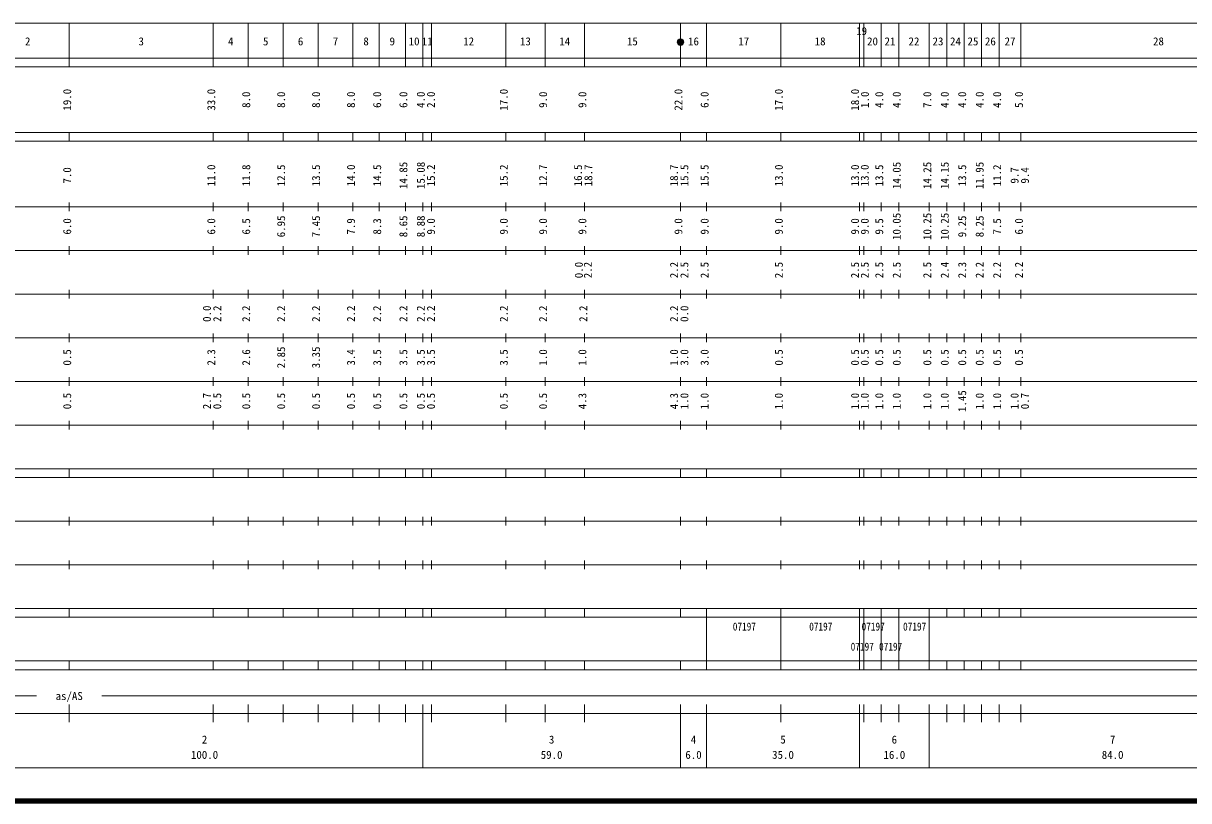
# Model space of a CAD drawing. Units: millimetres on the paper, enlarged 1000 times. Extents: x 40000 to 680000, y 20000 to 380000.
# Drawn here: x 176491 to 443420, y 20000 to 198000 of the extents above; entities that cross this region are included whole.
import ezdxf
from ezdxf.enums import TextEntityAlignment as Align

# ---------------------------------------------------------------- set-up
doc = ezdxf.new("R2010")
doc.units = ezdxf.units.MM
doc.header["$LTSCALE"] = 1000
doc.header["$PDMODE"] = 32
doc.header["$PDSIZE"] = 500
doc.layers.add('M-TTL', color=2, linetype='Continuous', lineweight=140)
doc.layers.add('M-TTL-BAND', color=7, linetype='Continuous', lineweight=13)
doc.styles.add('ＭＳ ゴシック', font='')
doc.styles.get('ＭＳ ゴシック').set_extended_font_data('MS Gothic')

msp = doc.modelspace()

# ---------------------------------------------------------------- linework, layer by layer
at = {"layer": 'M-TTL'}
msp.add_line((40000, 20000), (680000, 20000), dxfattribs=at)
at = {"layer": 'M-TTL-BAND'}
for p, q in [((68000, 198000), (579000, 198000)), ((187000, 188000), (187000, 198000)), ((220000, 188000), (220000, 198000)), ((228000, 188000), (228000, 198000)), ((236000, 188000), (236000, 198000)), ((244000, 188000), (244000, 198000)), ((252000, 188000), (252000, 198000)), ((258000, 188000), (258000, 198000)), ((264000, 188000), (264000, 198000)), ((268000, 188000), (268000, 198000)), ((270000, 188000), (270000, 198000)), ((287000, 188000), (287000, 198000)), ((296000, 188000), (296000, 198000)), ((305000, 188000), (305000, 198000)), ((327000, 188000), (327000, 198000)), ((333000, 188000), (333000, 198000)), ((350000, 188000), (350000, 198000)), ((368000, 188000), (368000, 198000)), ((369000, 188000), (369000, 198000)), ((373000, 188000), (373000, 198000)), ((377000, 188000), (377000, 198000)), ((384000, 188000), (384000, 198000)), ((388000, 188000), (388000, 198000)), ((392000, 188000), (392000, 198000)), ((396000, 188000), (396000, 198000)), ((400000, 188000), (400000, 198000)), ((405000, 188000), (405000, 198000)), ((40000, 190000), (579000, 190000)), ((40000, 188000), (579000, 188000)), ((40000, 173000), (579000, 173000)), ((40000, 171000), (579000, 171000)), ((187000, 171000), (187000, 173000)), ((220000, 171000), (220000, 173000)), ((228000, 171000), (228000, 173000)), ((236000, 171000), (236000, 173000)), ((244000, 171000), (244000, 173000)), ((252000, 171000), (252000, 173000)), ((258000, 171000), (258000, 173000)), ((264000, 171000), (264000, 173000)), ((268000, 171000), (268000, 173000)), ((270000, 171000), (270000, 173000)), ((287000, 171000), (287000, 173000)), ((296000, 171000), (296000, 173000)), ((305000, 171000), (305000, 173000)), ((327000, 171000), (327000, 173000)), ((333000, 171000), (333000, 173000)), ((350000, 171000), (350000, 173000)), ((368000, 171000), (368000, 173000)), ((369000, 171000), (369000, 173000)), ((373000, 171000), (373000, 173000)), ((377000, 171000), (377000, 173000)), ((384000, 171000), (384000, 173000)), ((388000, 171000), (388000, 173000)), ((392000, 171000), (392000, 173000)), ((396000, 171000), (396000, 173000)), ((400000, 171000), (400000, 173000)), ((405000, 171000), (405000, 173000)), ((40000, 156000), (579000, 156000)), ((187000, 155000), (187000, 157000)), ((220000, 155000), (220000, 157000)), ((228000, 155000), (228000, 157000)), ((236000, 155000), (236000, 157000)), ((244000, 155000), (244000, 157000)), ((252000, 155000), (252000, 157000)), ((258000, 155000), (258000, 157000)), ((264000, 155000), (264000, 157000)), ((268000, 155000), (268000, 157000)), ((270000, 155000), (270000, 157000)), ((287000, 155000), (287000, 157000)), ((296000, 155000), (296000, 157000)), ((305000, 155000), (305000, 157000)), ((327000, 155000), (327000, 157000)), ((333000, 155000), (333000, 157000)), ((350000, 155000), (350000, 157000)), ((368000, 155000), (368000, 157000)), ((369000, 155000), (369000, 157000)), ((373000, 155000), (373000, 157000)), ((377000, 155000), (377000, 157000)), ((384000, 155000), (384000, 157000)), ((388000, 155000), (388000, 157000)), ((392000, 155000), (392000, 157000)), ((396000, 155000), (396000, 157000)), ((400000, 155000), (400000, 157000)), ((405000, 155000), (405000, 157000)), ((187000, 145000), (187000, 147000)), ((220000, 145000), (220000, 147000)), ((228000, 145000), (228000, 147000)), ((236000, 145000), (236000, 147000)), ((244000, 145000), (244000, 147000)), ((252000, 145000), (252000, 147000)), ((258000, 145000), (258000, 147000)), ((264000, 145000), (264000, 147000)), ((268000, 145000), (268000, 147000)), ((270000, 145000), (270000, 147000)), ((287000, 145000), (287000, 147000)), ((296000, 145000), (296000, 147000)), ((305000, 145000), (305000, 147000)), ((327000, 145000), (327000, 147000)), ((333000, 145000), (333000, 147000)), ((350000, 145000), (350000, 147000)), ((368000, 145000), (368000, 147000)), ((369000, 145000), (369000, 147000)), ((373000, 145000), (373000, 147000)), ((377000, 145000), (377000, 147000)), ((384000, 145000), (384000, 147000)), ((388000, 145000), (388000, 147000)), ((392000, 145000), (392000, 147000)), ((396000, 145000), (396000, 147000)), ((400000, 145000), (400000, 147000)), ((405000, 145000), (405000, 147000)), ((46000, 146000), (579000, 146000)), ((187000, 135000), (187000, 137000)), ((220000, 135000), (220000, 137000)), ((228000, 135000), (228000, 137000)), ((236000, 135000), (236000, 137000)), ((244000, 135000), (244000, 137000)), ((252000, 135000), (252000, 137000)), ((258000, 135000), (258000, 137000)), ((264000, 135000), (264000, 137000)), ((268000, 135000), (268000, 137000)), ((270000, 135000), (270000, 137000)), ((287000, 135000), (287000, 137000)), ((296000, 135000), (296000, 137000)), ((305000, 135000), (305000, 137000)), ((327000, 135000), (327000, 137000)), ((333000, 135000), (333000, 137000)), ((350000, 135000), (350000, 137000)), ((368000, 135000), (368000, 137000)), ((369000, 135000), (369000, 137000)), ((373000, 135000), (373000, 137000)), ((377000, 135000), (377000, 137000)), ((384000, 135000), (384000, 137000)), ((388000, 135000), (388000, 137000)), ((392000, 135000), (392000, 137000)), ((396000, 135000), (396000, 137000)), ((400000, 135000), (400000, 137000)), ((405000, 135000), (405000, 137000)), ((52000, 136000), (579000, 136000)), ((46000, 126000), (579000, 126000)), ((187000, 125000), (187000, 127000)), ((220000, 125000), (220000, 127000)), ((228000, 125000), (228000, 127000)), ((236000, 125000), (236000, 127000)), ((244000, 125000), (244000, 127000)), ((252000, 125000), (252000, 127000)), ((258000, 125000), (258000, 127000)), ((264000, 125000), (264000, 127000)), ((268000, 125000), (268000, 127000)), ((270000, 125000), (270000, 127000)), ((287000, 125000), (287000, 127000)), ((296000, 125000), (296000, 127000)), ((305000, 125000), (305000, 127000)), ((327000, 125000), (327000, 127000)), ((333000, 125000), (333000, 127000)), ((350000, 125000), (350000, 127000)), ((368000, 125000), (368000, 127000)), ((369000, 125000), (369000, 127000)), ((373000, 125000), (373000, 127000)), ((377000, 125000), (377000, 127000)), ((384000, 125000), (384000, 127000)), ((388000, 125000), (388000, 127000)), ((392000, 125000), (392000, 127000)), ((396000, 125000), (396000, 127000)), ((400000, 125000), (400000, 127000)), ((405000, 125000), (405000, 127000)), ((52000, 116000), (579000, 116000)), ((187000, 115000), (187000, 117000)), ((220000, 115000), (220000, 117000)), ((228000, 115000), (228000, 117000)), ((236000, 115000), (236000, 117000)), ((244000, 115000), (244000, 117000)), ((252000, 115000), (252000, 117000)), ((258000, 115000), (258000, 117000)), ((264000, 115000), (264000, 117000)), ((268000, 115000), (268000, 117000)), ((270000, 115000), (270000, 117000)), ((287000, 115000), (287000, 117000)), ((296000, 115000), (296000, 117000)), ((305000, 115000), (305000, 117000)), ((327000, 115000), (327000, 117000)), ((333000, 115000), (333000, 117000)), ((350000, 115000), (350000, 117000)), ((368000, 115000), (368000, 117000)), ((369000, 115000), (369000, 117000)), ((373000, 115000), (373000, 117000)), ((377000, 115000), (377000, 117000)), ((384000, 115000), (384000, 117000)), ((388000, 115000), (388000, 117000)), ((392000, 115000), (392000, 117000)), ((396000, 115000), (396000, 117000)), ((400000, 115000), (400000, 117000)), ((405000, 115000), (405000, 117000)), ((187000, 105000), (187000, 107000)), ((220000, 105000), (220000, 107000)), ((228000, 105000), (228000, 107000)), ((236000, 105000), (236000, 107000)), ((244000, 105000), (244000, 107000)), ((252000, 105000), (252000, 107000)), ((258000, 105000), (258000, 107000)), ((264000, 105000), (264000, 107000)), ((268000, 105000), (268000, 107000)), ((270000, 105000), (270000, 107000)), ((287000, 105000), (287000, 107000)), ((296000, 105000), (296000, 107000)), ((305000, 105000), (305000, 107000)), ((327000, 105000), (327000, 107000)), ((333000, 105000), (333000, 107000)), ((350000, 105000), (350000, 107000)), ((368000, 105000), (368000, 107000)), ((369000, 105000), (369000, 107000)), ((373000, 105000), (373000, 107000)), ((377000, 105000), (377000, 107000)), ((384000, 105000), (384000, 107000)), ((388000, 105000), (388000, 107000)), ((392000, 105000), (392000, 107000)), ((396000, 105000), (396000, 107000)), ((400000, 105000), (400000, 107000)), ((405000, 105000), (405000, 107000)), ((46000, 106000), (579000, 106000)), ((40000, 96000), (579000, 96000)), ((40000, 94000), (579000, 94000)), ((187000, 94000), (187000, 96000)), ((220000, 94000), (220000, 96000)), ((228000, 94000), (228000, 96000)), ((236000, 94000), (236000, 96000)), ((244000, 94000), (244000, 96000)), ((252000, 94000), (252000, 96000)), ((258000, 94000), (258000, 96000)), ((264000, 94000), (264000, 96000)), ((268000, 94000), (268000, 96000)), ((270000, 94000), (270000, 96000)), ((287000, 94000), (287000, 96000)), ((296000, 94000), (296000, 96000)), ((305000, 94000), (305000, 96000)), ((327000, 94000), (327000, 96000)), ((333000, 94000), (333000, 96000)), ((350000, 94000), (350000, 96000)), ((368000, 94000), (368000, 96000)), ((369000, 94000), (369000, 96000)), ((373000, 94000), (373000, 96000)), ((377000, 94000), (377000, 96000)), ((384000, 94000), (384000, 96000)), ((388000, 94000), (388000, 96000)), ((392000, 94000), (392000, 96000)), ((396000, 94000), (396000, 96000)), ((400000, 94000), (400000, 96000)), ((405000, 94000), (405000, 96000)), ((49000, 84000), (579000, 84000)), ((187000, 83000), (187000, 85000)), ((220000, 83000), (220000, 85000)), ((228000, 83000), (228000, 85000)), ((236000, 83000), (236000, 85000)), ((244000, 83000), (244000, 85000)), ((252000, 83000), (252000, 85000)), ((258000, 83000), (258000, 85000)), ((264000, 83000), (264000, 85000)), ((268000, 83000), (268000, 85000)), ((270000, 83000), (270000, 85000)), ((287000, 83000), (287000, 85000)), ((296000, 83000), (296000, 85000)), ((305000, 83000), (305000, 85000)), ((327000, 83000), (327000, 85000)), ((333000, 83000), (333000, 85000)), ((350000, 83000), (350000, 85000)), ((368000, 83000), (368000, 85000)), ((369000, 83000), (369000, 85000)), ((373000, 83000), (373000, 85000)), ((377000, 83000), (377000, 85000)), ((384000, 83000), (384000, 85000)), ((388000, 83000), (388000, 85000)), ((392000, 83000), (392000, 85000)), ((396000, 83000), (396000, 85000)), ((400000, 83000), (400000, 85000)), ((405000, 83000), (405000, 85000)), ((187000, 73000), (187000, 75000)), ((220000, 73000), (220000, 75000)), ((228000, 73000), (228000, 75000)), ((236000, 73000), (236000, 75000)), ((244000, 73000), (244000, 75000)), ((252000, 73000), (252000, 75000)), ((258000, 73000), (258000, 75000)), ((264000, 73000), (264000, 75000)), ((268000, 73000), (268000, 75000)), ((270000, 73000), (270000, 75000)), ((287000, 73000), (287000, 75000)), ((296000, 73000), (296000, 75000)), ((305000, 73000), (305000, 75000)), ((327000, 73000), (327000, 75000)), ((333000, 73000), (333000, 75000)), ((350000, 73000), (350000, 75000)), ((368000, 73000), (368000, 75000)), ((369000, 73000), (369000, 75000)), ((373000, 73000), (373000, 75000)), ((377000, 73000), (377000, 75000)), ((384000, 73000), (384000, 75000)), ((388000, 73000), (388000, 75000)), ((392000, 73000), (392000, 75000)), ((396000, 73000), (396000, 75000)), ((400000, 73000), (400000, 75000)), ((405000, 73000), (405000, 75000)), ((40000, 74000), (579000, 74000)), ((40000, 64000), (579000, 64000)), ((40000, 62000), (579000, 62000)), ((187000, 62000), (187000, 64000)), ((220000, 62000), (220000, 64000)), ((228000, 62000), (228000, 64000)), ((236000, 62000), (236000, 64000)), ((244000, 62000), (244000, 64000)), ((252000, 62000), (252000, 64000)), ((258000, 62000), (258000, 64000)), ((264000, 62000), (264000, 64000)), ((268000, 62000), (268000, 64000)), ((270000, 62000), (270000, 64000)), ((287000, 62000), (287000, 64000)), ((296000, 62000), (296000, 64000)), ((305000, 62000), (305000, 64000)), ((327000, 62000), (327000, 64000)), ((333000, 62000), (333000, 64000)), ((333000, 52000), (333000, 62000)), ((350000, 62000), (350000, 64000)), ((350000, 52000), (350000, 62000)), ((350000, 52000), (350000, 62000)), ((368000, 62000), (368000, 64000)), ((368000, 52000), (368000, 62000)), ((368000, 52000), (368000, 62000)), ((369000, 62000), (369000, 64000)), ((369000, 52000), (369000, 62000)), ((369000, 52000), (369000, 62000)), ((373000, 62000), (373000, 64000)), ((373000, 52000), (373000, 62000)), ((373000, 52000), (373000, 62000)), ((377000, 62000), (377000, 64000)), ((377000, 52000), (377000, 62000)), ((377000, 52000), (377000, 62000)), ((384000, 62000), (384000, 64000)), ((384000, 52000), (384000, 62000)), ((388000, 62000), (388000, 64000)), ((392000, 62000), (392000, 64000)), ((396000, 62000), (396000, 64000)), ((400000, 62000), (400000, 64000)), ((405000, 62000), (405000, 64000)), ((40000, 52000), (579000, 52000)), ((187000, 50000), (187000, 52000)), ((220000, 50000), (220000, 52000)), ((228000, 50000), (228000, 52000)), ((236000, 50000), (236000, 52000)), ((244000, 50000), (244000, 52000)), ((252000, 50000), (252000, 52000)), ((258000, 50000), (258000, 52000)), ((264000, 50000), (264000, 52000)), ((268000, 50000), (268000, 52000)), ((270000, 50000), (270000, 52000)), ((287000, 50000), (287000, 52000)), ((296000, 50000), (296000, 52000)), ((305000, 50000), (305000, 52000)), ((327000, 50000), (327000, 52000)), ((333000, 50000), (333000, 52000)), ((350000, 50000), (350000, 52000)), ((368000, 50000), (368000, 52000)), ((369000, 50000), (369000, 52000)), ((373000, 50000), (373000, 52000)), ((377000, 50000), (377000, 52000)), ((384000, 50000), (384000, 52000)), ((388000, 50000), (388000, 52000)), ((392000, 50000), (392000, 52000)), ((396000, 50000), (396000, 52000)), ((400000, 50000), (400000, 52000)), ((405000, 50000), (405000, 52000)), ((40000, 50000), (579000, 50000)), ((71000, 44000), (179500, 44000)), ((194500, 44000), (565000, 44000)), ((187000, 38000), (187000, 42000)), ((220000, 38000), (220000, 42000)), ((228000, 38000), (228000, 42000)), ((236000, 38000), (236000, 42000)), ((244000, 38000), (244000, 42000)), ((252000, 38000), (252000, 42000)), ((258000, 38000), (258000, 42000)), ((264000, 38000), (264000, 42000)), ((268000, 27500), (268000, 42000)), ((270000, 38000), (270000, 42000)), ((287000, 38000), (287000, 42000)), ((296000, 38000), (296000, 42000)), ((305000, 38000), (305000, 42000)), ((327000, 27500), (327000, 42000)), ((333000, 27500), (333000, 42000)), ((350000, 38000), (350000, 42000)), ((368000, 27500), (368000, 42000)), ((369000, 38000), (369000, 42000)), ((373000, 38000), (373000, 42000)), ((377000, 38000), (377000, 42000)), ((384000, 27500), (384000, 42000)), ((388000, 38000), (388000, 42000)), ((392000, 38000), (392000, 42000)), ((396000, 38000), (396000, 42000)), ((400000, 38000), (400000, 42000)), ((405000, 38000), (405000, 42000)), ((40000, 40000), (579000, 40000)), ((68000, 27500), (579000, 27500))]:
    msp.add_line(p, q, dxfattribs=at)
for radius in [750, 600, 450, 300, 150, 20]:
    msp.add_circle((327000, 193717), radius, dxfattribs=at)
msp.add_point((327000, 193717), dxfattribs=at)

# ---------------------------------------------------------------- texts
at = {"layer": 'M-TTL-BAND', "style": 'ＭＳ ゴシック'}
for s, p in [('19', (368500, 194748)), ('2', (177500, 192405)), ('3', (203500, 192405)), ('4', (224000, 192405)), ('5', (232000, 192405)), ('6', (240000, 192405)), ('7', (248000, 192405)), ('8', (255000, 192405)), ('9', (261000, 192405)), ('10', (266000, 192405)), ('11', (269000, 192405)), ('12', (278500, 192405)), ('13', (291500, 192405)), ('14', (300500, 192405)), ('15', (316000, 192405)), ('16', (330000, 192405)), ('17', (341500, 192405)), ('18', (359000, 192405)), ('20', (371000, 192405)), ('21', (375000, 192405)), ('22', (380500, 192405)), ('23', (386000, 192405)), ('24', (390000, 192405)), ('25', (394000, 192405)), ('26', (398000, 192405)), ('27', (402500, 192405)), ('28', (436500, 192405)), ('as/AS', (187000, 42500)), ('2', (218000, 32523)), ('3', (297500, 32523)), ('4', (330000, 32523)), ('5', (350500, 32523)), ('6', (376000, 32523)), ('7', (426000, 32523)), ('100.0', (218000, 29033)), ('59.0', (297500, 29033)), ('6.0', (330000, 29033)), ('35.0', (350500, 29033)), ('16.0', (376000, 29033)), ('84.0', (426000, 29033))]:
    msp.add_text(s, height=1833, dxfattribs=at).set_placement(p, align=Align.BOTTOM_CENTER)
for s, p in [('19.0', (188000, 180500)), ('33.0', (221000, 180500)), ('8.0', (229000, 180500)), ('8.0', (237000, 180500)), ('8.0', (245000, 180500)), ('8.0', (253000, 180500)), ('6.0', (259000, 180500)), ('6.0', (265000, 180500)), ('4.0', (269000, 180500)), ('2.0', (271323, 180500)), ('17.0', (288000, 180500)), ('9.0', (297000, 180500)), ('9.0', (306000, 180500)), ('22.0', (328000, 180500)), ('6.0', (334000, 180500)), ('17.0', (351000, 180500)), ('18.0', (368450, 180500)), ('1.0', (370712, 180500)), ('4.0', (374000, 180500)), ('4.0', (378000, 180500)), ('7.0', (385000, 180500)), ('4.0', (389000, 180500)), ('4.0', (393000, 180500)), ('4.0', (397000, 180500)), ('4.0', (401000, 180500)), ('5.0', (406000, 180500)), ('11.0', (221000, 163174)), ('11.8', (229000, 163174)), ('12.5', (237000, 163174)), ('13.5', (245000, 163174)), ('14.0', (253000, 163174)), ('14.5', (259000, 163174)), ('14.85', (265000, 163174)), ('15.08', (269000, 163174)), ('15.2', (271323, 163174)), ('15.2', (288000, 163174)), ('12.7', (297000, 163174)), ('16.5', (305000, 163174)), ('18.7', (307370, 163174)), ('18.7', (327000, 163174)), ('15.5', (329370, 163174)), ('15.5', (334000, 163174)), ('13.0', (351000, 163174)), ('13.0', (368450, 163174)), ('13.0', (370680, 163174)), ('13.5', (374000, 163174)), ('14.05', (378000, 163174)), ('14.25', (385000, 163174)), ('14.15', (389000, 163174)), ('13.5', (393000, 163174)), ('11.95', (397000, 163174)), ('11.2', (401000, 163174)), ('7.0', (188000, 163174)), ('9.7', (405000, 163174)), ('9.4', (407370, 163174)), ('6.0', (188000, 151500)), ('6.0', (221000, 151500)), ('6.5', (229000, 151500)), ('6.95', (237000, 151500)), ('7.45', (245000, 151500)), ('7.9', (253000, 151500)), ('8.3', (259000, 151500)), ('8.65', (265000, 151500)), ('8.88', (269000, 151500)), ('9.0', (271323, 151500)), ('9.0', (288000, 151500)), ('9.0', (297000, 151500)), ('9.0', (306000, 151500)), ('9.0', (328000, 151500)), ('9.0', (334000, 151500)), ('9.0', (351000, 151500)), ('9.0', (368450, 151500)), ('9.0', (370680, 151500)), ('9.5', (374000, 151500)), ('10.05', (378000, 151500)), ('10.25', (385000, 151500)), ('10.25', (389000, 151500)), ('9.25', (393000, 151500)), ('8.25', (397000, 151500)), ('7.5', (401000, 151500)), ('6.0', (406000, 151500)), ('0.0', (305194, 141500)), ('2.2', (307257, 141500)), ('2.2', (327000, 141500)), ('2.5', (329370, 141500)), ('2.5', (334000, 141500)), ('2.5', (351000, 141500)), ('2.5', (368450, 141500)), ('2.5', (370680, 141500)), ('2.5', (374000, 141500)), ('2.5', (378000, 141500)), ('2.5', (385000, 141500)), ('2.4', (389000, 141500)), ('2.3', (393000, 141500)), ('2.2', (397000, 141500)), ('2.2', (401000, 141500)), ('2.2', (406000, 141500)), ('0.0', (220000, 131500)), ('2.2', (222370, 131500)), ('2.2', (229000, 131500)), ('2.2', (237000, 131500)), ('2.2', (245000, 131500)), ('2.2', (253000, 131500)), ('2.2', (259000, 131500)), ('2.2', (265000, 131500)), ('2.2', (269000, 131500)), ('2.2', (271323, 131500)), ('2.2', (288000, 131500)), ('2.2', (297000, 131500)), ('2.2', (306206, 131500)), ('2.2', (327000, 131500)), ('0.0', (329370, 131500)), ('0.5', (188000, 121500)), ('2.3', (221000, 121500)), ('2.6', (229000, 121500)), ('2.85', (237000, 121500)), ('3.35', (245000, 121500)), ('3.4', (253000, 121500)), ('3.5', (259000, 121500)), ('3.5', (265000, 121500)), ('3.5', (269000, 121500)), ('3.5', (271323, 121500)), ('3.5', (288000, 121500)), ('1.0', (297000, 121500)), ('1.0', (306000, 121500)), ('1.0', (327000, 121500)), ('3.0', (329370, 121500)), ('3.0', (334000, 121500)), ('0.5', (351000, 121500)), ('0.5', (368450, 121500)), ('0.5', (370680, 121500)), ('0.5', (374000, 121500)), ('0.5', (378000, 121500)), ('0.5', (385000, 121500)), ('0.5', (389000, 121500)), ('0.5', (393000, 121500)), ('0.5', (397000, 121500)), ('0.5', (401000, 121500)), ('0.5', (406000, 121500)), ('0.5', (188000, 111500)), ('2.7', (220000, 111500)), ('0.5', (222370, 111500)), ('0.5', (229000, 111500)), ('0.5', (237000, 111500)), ('0.5', (245000, 111500)), ('0.5', (253000, 111500)), ('0.5', (259000, 111500)), ('0.5', (265000, 111500)), ('0.5', (269000, 111500)), ('0.5', (271323, 111500)), ('0.5', (288000, 111500)), ('0.5', (297000, 111500)), ('4.3', (306000, 111500)), ('4.3', (327000, 111500)), ('1.0', (329370, 111500)), ('1.0', (334000, 111500)), ('1.0', (351000, 111500)), ('1.0', (368450, 111500)), ('1.0', (370680, 111500)), ('1.0', (374000, 111500)), ('1.0', (378000, 111500)), ('1.0', (385000, 111500)), ('1.0', (389000, 111500)), ('1.45', (393000, 111500)), ('1.0', (397000, 111500)), ('1.0', (401000, 111500)), ('1.0', (405000, 111500)), ('0.7', (407370, 111500))]:
    msp.add_text(s, height=1833, rotation=90, dxfattribs=at).set_placement(p, align=Align.BOTTOM_CENTER)
at = {"layer": 'M-TTL-BAND', "style": 'ＭＳ ゴシック', "width": 0.85}
for p in [(339000, 58405), (356500, 58405), (368500, 58405), (378000, 58405), (366000, 53806), (372500, 53806)]:
    msp.add_text('07197', height=1833, dxfattribs=at).set_placement(p, align=Align.BOTTOM_LEFT)

doc.saveas('drawing.dxf')
